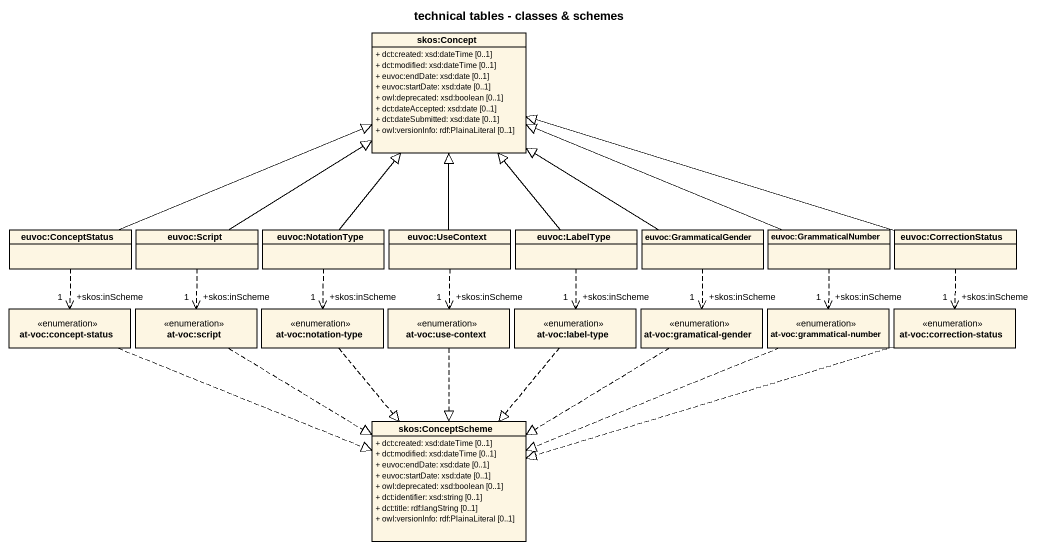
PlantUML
@startuml
title technical tables - classes & schemes
hide circle
hide empty members
skinparam classAttributeIconSize 0
class "skos:Concept" as skos_Concept {
  + dct:created: xsd:dateTime [0..1]
  + dct:modified: xsd:dateTime [0..1]
  + euvoc:endDate: xsd:date [0..1]
  + euvoc:startDate: xsd:date [0..1]
  + owl:deprecated: xsd:boolean [0..1]
  + dct:dateAccepted: xsd:date [0..1]
  + dct:dateSubmitted: xsd:date [0..1]
  + owl:versionInfo: rdf:PlainaLiteral [0..1]
}
class "euvoc:ConceptStatus" as euvoc_ConceptStatus
class "euvoc:Script" as euvoc_Script
class "euvoc:NotationType" as euvoc_NotationType
class "euvoc:UseContext" as euvoc_UseContext
class "euvoc:LabelType" as euvoc_LabelType
class "euvoc:GrammaticalGender" as euvoc_GrammaticalGender
class "euvoc:GrammaticalNumber" as euvoc_GrammaticalNumber
class "euvoc:CorrectionStatus" as euvoc_CorrectionStatus
enum "at-voc:concept-status" as at_voc_concept_status
enum "at-voc:script" as at_voc_script
enum "at-voc:notation-type" as at_voc_notation_type
enum "at-voc:use-context" as at_voc_use_context
enum "at-voc:label-type" as at_voc_label_type
enum "at-voc:gramatical-gender" as at_voc_gramatical_gender
enum "at-voc:grammatical-number" as at_voc_grammatical_number
enum "at-voc:correction-status" as at_voc_correction_status
class "skos:ConceptScheme" as skos_ConceptScheme {
  + dct:created: xsd:dateTime [0..1]
  + dct:modified: xsd:dateTime [0..1]
  + euvoc:endDate: xsd:date [0..1]
  + euvoc:startDate: xsd:date [0..1]
  + owl:deprecated: xsd:boolean [0..1]
  + dct:identifier: xsd:string [0..1]
  + dct:title: rdf:langString [0..1]
  + owl:versionInfo: rdf:PlainaLiteral [0..1]
}
euvoc_ConceptStatus -right-|> skos_Concept
euvoc_ConceptStatus ..> "+skos:inScheme\n1" at_voc_concept_status
euvoc_Script -up-|> skos_Concept
euvoc_Script ..> "+skos:inScheme\n1" at_voc_script
euvoc_NotationType -up-|> skos_Concept
euvoc_NotationType ..> "+skos:inScheme\n1" at_voc_notation_type
euvoc_UseContext -up-|> skos_Concept
euvoc_UseContext ..> "+skos:inScheme\n1" at_voc_use_context
euvoc_LabelType -up-|> skos_Concept
euvoc_LabelType ..> "+skos:inScheme\n1" at_voc_label_type
euvoc_GrammaticalGender -up-|> skos_Concept
euvoc_GrammaticalGender ..> "+skos:inScheme\n1" at_voc_gramatical_gender
euvoc_GrammaticalNumber -left-|> skos_Concept
euvoc_GrammaticalNumber ..> "+skos:inScheme\n1" at_voc_grammatical_number
euvoc_CorrectionStatus -left-|> skos_Concept
euvoc_CorrectionStatus ..> "+skos:inScheme\n1" at_voc_correction_status
at_voc_concept_status .right.|> skos_ConceptScheme
at_voc_script ..|> skos_ConceptScheme
at_voc_notation_type ..|> skos_ConceptScheme
at_voc_use_context ..|> skos_ConceptScheme
at_voc_label_type ..|> skos_ConceptScheme
at_voc_gramatical_gender ..|> skos_ConceptScheme
at_voc_grammatical_number .left.|> skos_ConceptScheme
at_voc_correction_status .left.|> skos_ConceptScheme
@enduml
